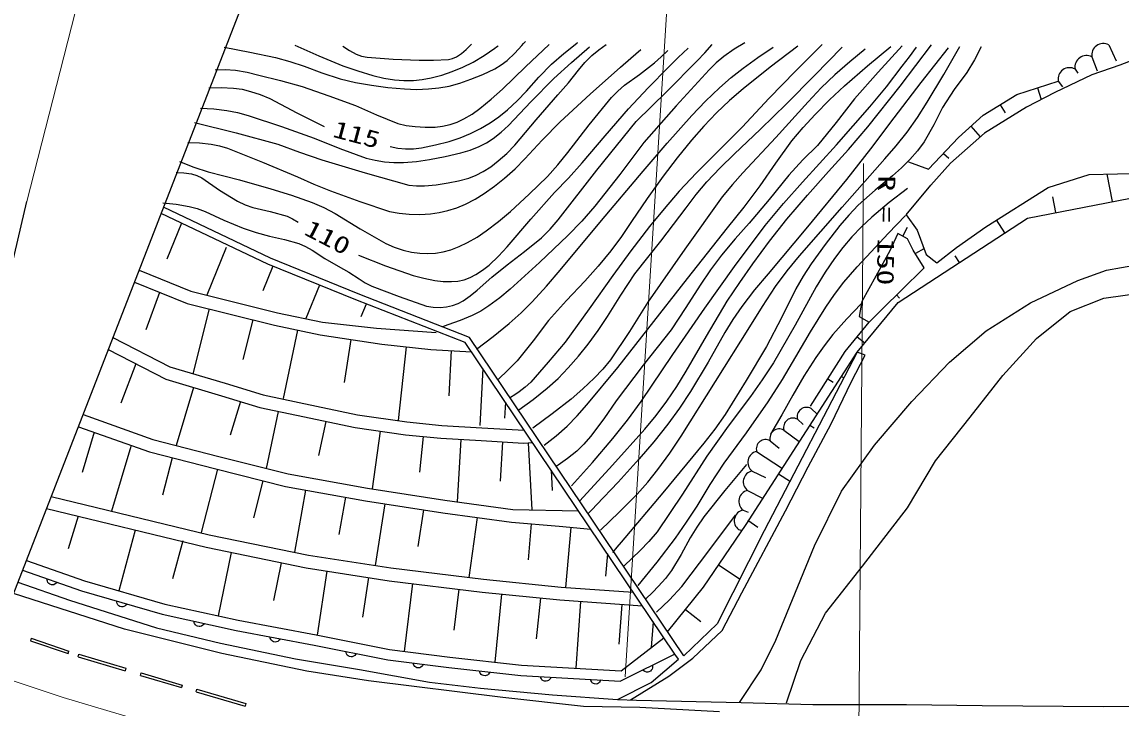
# Model space of a CAD drawing. Units: millimetres, scale not verified. Extents: x 40000 to 680000, y 20000 to 380000.
# Drawn here: x 226122 to 311112, y 267800 to 320851 of the extents above; entities that cross this region are included whole.
import ezdxf
from ezdxf.enums import TextEntityAlignment as Align

# ---------------------------------------------------------------- set-up
doc = ezdxf.new("R2010")
doc.units = ezdxf.units.MM
doc.header["$LTSCALE"] = 1000
doc.linetypes.add('CHAIN', pattern=[18.5, 12, -1.5, 3.5, -1.5])
for name, color, linetype, lineweight in [('M-BGD', 7, 'Continuous', 25), ('M-BMK', 2, 'CHAIN', 13), ('M-BMK-OTRS', 5, 'Continuous', 25), ('M-STR-HTXT', 7, 'Continuous', 13)]:
    doc.layers.add(name, color=color, linetype=linetype, lineweight=lineweight)
doc.styles.add('ＭＳ ゴシック', font='')
doc.styles.get('ＭＳ ゴシック').set_extended_font_data('MS Gothic')

msp = doc.modelspace()

# ---------------------------------------------------------------- linework, layer by layer
at = {"layer": 'M-BGD'}
for p, q in [((310161, 319075), (310736, 317842)), ((308860, 318143), (309257, 317061)), ((314085, 318700), (311009, 317517)), ((307558, 317212), (307778, 316897)), ((311009, 317517), (308853, 316754)), ((303053, 315254), (306257, 316281)), ((308853, 316754), (305986, 315387)), ((306257, 316281), (306586, 315829)), ((305986, 315387), (303804, 314256)), ((304655, 315767), (304949, 314850)), ((300464, 313651), (303053, 315254)), ((298533, 311926), (300464, 313651)), ((303804, 314256), (300543, 312258)), ((301759, 314452), (302149, 313822)), ((299499, 312788), (300224, 311977)), ((296232, 309461), (298533, 311926)), ((300543, 312258), (297914, 309944)), ((297383, 310693), (297785, 310317)), ((294671, 310036), (296232, 309461)), ((297914, 309944), (296415, 308235)), ((305485, 308063), (308640, 309044)), ((308640, 309044), (313952, 309175)), ((310457, 306964), (310045, 309078)), ((294494, 305933), (296415, 308235)), ((300647, 305012), (305485, 308063)), ((303886, 305684), (312648, 307391)), ((306076, 306111), (305841, 307319)), ((245145, 302122), (236890, 306053)), ((245332, 302586), (237072, 306520)), ((238463, 305305), (237336, 302520)), ((293871, 299159), (303886, 305684)), ((294494, 305933), (295335, 304750)), ((302131, 304541), (301481, 305539)), ((293863, 304487), (293232, 303146)), ((294599, 304092), (293863, 304487)), ((294231, 304289), (294600, 304978)), ((295335, 304750), (296045, 302883)), ((298385, 303408), (300647, 305012)), ((241901, 303420), (240411, 299738)), ((295046, 303198), (294599, 304092)), ((252132, 299829), (245332, 302586)), ((293232, 303146), (291075, 299228)), ((295887, 301831), (295046, 303198)), ((295243, 302961), (295878, 303323)), ((296045, 302883), (296860, 302225)), ((296860, 302225), (298385, 303408)), ((298623, 302255), (298288, 302769)), ((245511, 301959), (244741, 300054)), ((251947, 299365), (245145, 302122)), ((294099, 300095), (295887, 301831)), ((309995, 301654), (312320, 302081)), ((235181, 301654), (239184, 300045)), ((307765, 300847), (309995, 301654)), ((234819, 300722), (238892, 299087)), ((239184, 300045), (245884, 298370)), ((249121, 300498), (248076, 297914)), ((292706, 298728), (294099, 300095)), ((304113, 299139), (307765, 300847)), ((236757, 299944), (235705, 297043)), ((260403, 296056), (251947, 299365)), ((260731, 296464), (252132, 299829)), ((291075, 299228), (290865, 298071)), ((293757, 299740), (293993, 299501)), ((307173, 298450), (309774, 299490)), ((309774, 299490), (312896, 299924)), ((238892, 299087), (245661, 297395)), ((240584, 298664), (239332, 293655)), ((245884, 298370), (249360, 297648)), ((252732, 299037), (252327, 298038)), ((290709, 295324), (293871, 299159)), ((291628, 297650), (292706, 298728)), ((300685, 296971), (304113, 299139)), ((304572, 296369), (307173, 298450)), ((243968, 297818), (243199, 294740)), ((249360, 297648), (253527, 297166)), ((289787, 295362), (291628, 297650)), ((290865, 298071), (291628, 297650)), ((245661, 297395), (249182, 296663)), ((247422, 297029), (246323, 291743)), ((249182, 296663), (253939, 295931)), ((253527, 297166), (258147, 296846)), ((297839, 294551), (300685, 296971)), ((233160, 296453), (237568, 294180)), ((251561, 296297), (251049, 292971)), ((253939, 295931), (257735, 295520)), ((276610, 271961), (260403, 296056)), ((277301, 271830), (260731, 296464)), ((290707, 296506), (291294, 296034)), ((301970, 293508), (304572, 296369)), ((232798, 295520), (237245, 293233)), ((255837, 295726), (255218, 290021)), ((257735, 295520), (260878, 295350)), ((259306, 295435), (259118, 291954)), ((282120, 281985), (290709, 295324)), ((290709, 295324), (283513, 281512)), ((287105, 291155), (289787, 295362)), ((290245, 293003), (291328, 295092)), ((291328, 295092), (290709, 295324)), ((234931, 294423), (233761, 291374)), ((237568, 294180), (241834, 292909)), ((294945, 291515), (297839, 294551)), ((237245, 293233), (241544, 291952)), ((261755, 294046), (261517, 289641)), ((288446, 293259), (288840, 293007)), ((289490, 293443), (289671, 293326)), ((299456, 290299), (301970, 293508)), ((239395, 292593), (238056, 288098)), ((241834, 292909), (244767, 292007)), ((288697, 289776), (290245, 293003)), ((241544, 291952), (244517, 291038)), ((244767, 292007), (247559, 291422)), ((243031, 291495), (242232, 288898)), ((244517, 291038), (247353, 290443)), ((245935, 290740), (245011, 286332)), ((247559, 291422), (252055, 290468)), ((263508, 291439), (263442, 290210)), ((287149, 290961), (287614, 290536)), ((292051, 288120), (294945, 291515)), ((230842, 290487), (236242, 288563)), ((247353, 290443), (251881, 289483)), ((249617, 289963), (249056, 287317)), ((252055, 290468), (255888, 289927)), ((255888, 289927), (258592, 289656)), ((286095, 290129), (286530, 289723)), ((296768, 286918), (299456, 290299)), ((230480, 289555), (235975, 287599)), ((231701, 289120), (230777, 286025)), ((251881, 289483), (255768, 288934)), ((253825, 289208), (253196, 284757)), ((258592, 289656), (261680, 289475)), ((261680, 289475), (264952, 289293)), ((285041, 289298), (286221, 288408)), ((286917, 286449), (288697, 289776)), ((287053, 289680), (287386, 289464)), ((236242, 288563), (241354, 287254)), ((255768, 288934), (258513, 288659)), ((257141, 288797), (256865, 286046)), ((258513, 288659), (261623, 288476)), ((260068, 288568), (259784, 283748)), ((261623, 288476), (264916, 288293)), ((263269, 288385), (263100, 285342)), ((264916, 288293), (265599, 288331)), ((265257, 288312), (265545, 283133)), ((283987, 288466), (284673, 287905)), ((289489, 284562), (292051, 288120)), ((234528, 288031), (233033, 283025)), ((235975, 287599), (241108, 286284)), ((282932, 287634), (284944, 286318)), ((237728, 287154), (236990, 284248)), ((241354, 287254), (246705, 285905)), ((285176, 283044), (286917, 286449)), ((294600, 283276), (296768, 286918)), ((241235, 286263), (239990, 281364)), ((241108, 286284), (246495, 284927)), ((246705, 285905), (252853, 284810)), ((267035, 286197), (267122, 284629)), ((282584, 286125), (283629, 285622)), ((284615, 285917), (285544, 285316)), ((244741, 285372), (244013, 282506)), ((246495, 284927), (252688, 283824)), ((252853, 284810), (258814, 283880)), ((228379, 284149), (240599, 281199)), ((248043, 284651), (247186, 279841)), ((251140, 284100), (250628, 281225)), ((258814, 283880), (264079, 283164)), ((282236, 284616), (283396, 284036)), ((287402, 280339), (289489, 284562)), ((228017, 283217), (240367, 280226)), ((252688, 283824), (258669, 282891)), ((254183, 283591), (253440, 278824)), ((257174, 283124), (256733, 280301)), ((264079, 283164), (269147, 283057)), ((281782, 276702), (285176, 283044)), ((281888, 283107), (282274, 282952)), ((291132, 278767), (294600, 283276)), ((230461, 282625), (229702, 280106)), ((258669, 282891), (263971, 282170)), ((261320, 282530), (260690, 277897)), ((263971, 282170), (267662, 281873)), ((282255, 282314), (283034, 281798)), ((234880, 281555), (233608, 276862)), ((265505, 282035), (265262, 279269)), ((267662, 281873), (270105, 281632)), ((268571, 281767), (268165, 277124)), ((278831, 277149), (282120, 281985)), ((283513, 281512), (279876, 274316)), ((281539, 281598), (281810, 281521)), ((238551, 280718), (237755, 277780)), ((240599, 281199), (248281, 279616)), ((240367, 280226), (248104, 278631)), ((242301, 279827), (241291, 274929)), ((271397, 279711), (271247, 278000)), ((284417, 273050), (287402, 280339)), ((226460, 279209), (230957, 277629)), ((246170, 279030), (245566, 276103)), ((248281, 279616), (254654, 278638)), ((279972, 278871), (281650, 277759)), ((226170, 278463), (230726, 276863)), ((248104, 278631), (254518, 277647)), ((249707, 278385), (248948, 273438)), ((254654, 278638), (261823, 277758)), ((288271, 275126), (291132, 278767)), ((225808, 277531), (229793, 276151)), ((230957, 277629), (237158, 275835)), ((252914, 277893), (252446, 274838)), ((254518, 277647), (261712, 276765)), ((256316, 277426), (255673, 272178)), ((261823, 277758), (267805, 277150)), ((267805, 277150), (273391, 276747)), ((276047, 273693), (278831, 277149)), ((234050, 273905), (225464, 276646)), ((230726, 276863), (236961, 275059)), ((259913, 276985), (259527, 273832)), ((261712, 276765), (267719, 276154)), ((263214, 276612), (262678, 271346)), ((266217, 276307), (265897, 273158)), ((280277, 273802), (281782, 276702)), ((229793, 276151), (236530, 274000)), ((237158, 275835), (242847, 274588)), ((267719, 276154), (274099, 275693)), ((269314, 276039), (268941, 270878)), ((272504, 275808), (272283, 272743)), ((277439, 275421), (278611, 274478)), ((236961, 275059), (242687, 273804)), ((242847, 274588), (248879, 273452)), ((286363, 271484), (288271, 275126)), ((241568, 272026), (234050, 273905)), ((236530, 274000), (241471, 272824)), ((242687, 273804), (248726, 272667)), ((274923, 274455), (274780, 272471)), ((279876, 274316), (277301, 271830)), ((278010, 271647), (280277, 273802)), ((226832, 273191), (226776, 272999)), ((226776, 272999), (229698, 272013)), ((226832, 273191), (229754, 272206)), ((241471, 272824), (247275, 271608)), ((248879, 273452), (254541, 272320)), ((272458, 270681), (275747, 273216)), ((283282, 270741), (284417, 273050)), ((229698, 272013), (229754, 272206)), ((248146, 270659), (241568, 272026)), ((248726, 272667), (254413, 271530)), ((254541, 272320), (259213, 271736)), ((230466, 271760), (230520, 271953)), ((230466, 271760), (234094, 270680)), ((230520, 271953), (234147, 270872)), ((247275, 271608), (252217, 270785)), ((254413, 271530), (259119, 270941)), ((259213, 271736), (264755, 271111)), ((276610, 271961), (272414, 269883)), ((274767, 269765), (276884, 271569)), ((276140, 270252), (278010, 271647)), ((276884, 271569), (276610, 271961)), ((285236, 268189), (286363, 271484)), ((234147, 270872), (234094, 270680)), ((235291, 270323), (235338, 270518)), ((235291, 270323), (238465, 269378)), ((235338, 270518), (238513, 269572)), ((252930, 269890), (248146, 270659)), ((252217, 270785), (257629, 269804)), ((259119, 270941), (264688, 270314)), ((264688, 270314), (272414, 269883)), ((264755, 271111), (272458, 270681)), ((281611, 268229), (283282, 270741)), ((238513, 269572), (238465, 269378)), ((263310, 268608), (252930, 269890)), ((257629, 269804), (261590, 269334)), ((272178, 268471), (274767, 269765)), ((273189, 268430), (276140, 270252)), ((239594, 269050), (239636, 269246)), ((239594, 269050), (243385, 267949)), ((239636, 269246), (243428, 268144)), ((261590, 269334), (267158, 268824)), ((269547, 267925), (263310, 268608)), ((267158, 268824), (272178, 268471)), ((243428, 268144), (243385, 267949)), ((273904, 267840), (269547, 267925)), ((272178, 268471), (273644, 268411)), ((273644, 268411), (281730, 268226)), ((280054, 267498), (273904, 267840)), ((281730, 268226), (287290, 268064)), ((287290, 268064), (294518, 268064)), ((294518, 268064), (300380, 267994)), ((300380, 267994), (309772, 267925)), ((309772, 267925), (314885, 267970))]:
    msp.add_line(p, q, dxfattribs=at)
for points in [[(237009, 306868), (238041, 306759), (239055, 306590), (239678, 306427), (240292, 306203), (241743, 305529), (243219, 304910), (244234, 304572), (245270, 304290), (246418, 304027), (247539, 303708), (248058, 303489), (248553, 303214), (249552, 302560), (250578, 301961), (251393, 301502), (252185, 300986), (252661, 300682), (253168, 300430), (255280, 299616), (257396, 298864), (257916, 298792), (258457, 298778), (258943, 298823), (259425, 298928), (259846, 299081), (260240, 299289), (260787, 299672), (261312, 300115), (262460, 301119), (263634, 302066), (264985, 303093), (266302, 304171), (266961, 304836), (267586, 305551), (270579, 309383), (273612, 313167), (275999, 315481), (278345, 317839), (278918, 318466), (279486, 319097)], [(238938, 311532), (239853, 311501), (240756, 311410), (241386, 311277), (242013, 311082), (244734, 310003), (247429, 308869), (248698, 308301), (249987, 307789), (252251, 306958), (254534, 306184), (255291, 306058), (256070, 305990), (256885, 305973), (257706, 306017), (258390, 306109), (259063, 306260), (259748, 306483), (260424, 306767), (261158, 307144), (261871, 307580), (262674, 308150), (263445, 308771), (264250, 309501), (265015, 310275), (266355, 311724), (267737, 313132), (270050, 315264), (272412, 317359), (273192, 318044), (273973, 318729)], [(239456, 313087), (242683, 312278), (245896, 311411), (247589, 310773), (249302, 310192), (252656, 309184), (256039, 308233), (256641, 308173), (257246, 308174), (258153, 308256), (259072, 308401), (259883, 308562), (260672, 308779), (261235, 309001), (261775, 309279), (262374, 309661), (262951, 310101), (263609, 310689), (264227, 311321), (265876, 313291), (267565, 315216), (268382, 316147), (269163, 317129), (269650, 317713), (270185, 318260), (270725, 318699), (271296, 319103)], [(239917, 314181), (240948, 314128), (241969, 314016), (242797, 313845), (243623, 313612), (246181, 312769), (248709, 311873), (250712, 311071), (252736, 310327), (253432, 310156), (254151, 310042), (254887, 309984), (255634, 309987), (256636, 310073), (257640, 310220), (258851, 310441), (260057, 310722), (260786, 310949), (261488, 311229), (262043, 311512), (262569, 311849), (263173, 312323), (263748, 312852), (265472, 314683), (267241, 316474), (268606, 317720), (270000, 318931)], [(241068, 317146), (241847, 317164), (242631, 317121), (243536, 316965), (244434, 316750), (246122, 316334), (247792, 315860), (249863, 315152), (251922, 314384), (253544, 313668), (255193, 313007), (255842, 312855), (256516, 312760), (257291, 312714), (258065, 312728), (258651, 312792), (259234, 312918), (259771, 313105), (260297, 313353), (260927, 313727), (261531, 314155), (262415, 314880), (263270, 315658), (265063, 317391), (266891, 319103)], [(241759, 318902), (243741, 318528), (245719, 318093), (246836, 317792), (247936, 317434), (249321, 316911), (250721, 316446), (251916, 316183), (253138, 315975), (254413, 315794), (255694, 315672), (256624, 315641), (257555, 315671), (258351, 315751), (259148, 315892), (259992, 316127), (260823, 316420), (261766, 316799), (262690, 317235), (263182, 317532), (263639, 317879), (264228, 318430), (264788, 319037), (264915, 319181), (265049, 319334)], [(247229, 319046), (249065, 318233), (250933, 317472), (252089, 317062), (253266, 316708), (254093, 316513), (254932, 316377), (255658, 316322), (256386, 316329), (257081, 316395), (257769, 316522), (258581, 316738), (259386, 317016), (260208, 317357), (261003, 317752), (261856, 318264), (262687, 318832), (262817, 318925), (262947, 319017)], [(250942, 318988), (251440, 318643), (251967, 318350), (252374, 318206), (252811, 318117), (254828, 317981), (256833, 317905), (257950, 317894), (259092, 317943), (259423, 318024), (259731, 318162), (260115, 318418), (260476, 318733), (260676, 318930), (260874, 319132)], [(252151, 302808), (254245, 302006), (256363, 301258), (257197, 301031), (258060, 300858), (258691, 300786), (259328, 300773), (259833, 300818), (260321, 300922), (260779, 301086), (261226, 301311), (261745, 301650), (262237, 302046), (262964, 302740), (263646, 303475), (265464, 305600), (267305, 307662), (268397, 308784), (269453, 309956), (271210, 312059), (273017, 314129), (274547, 315761), (276129, 317360), (276876, 318098), (277626, 318833)], [(254604, 311211), (255192, 311091), (255784, 311031), (256401, 311050), (257028, 311130), (258107, 311346), (259165, 311619), (259999, 311891), (260812, 312219), (261581, 312607), (262320, 313047), (263008, 313527), (263661, 314054), (264424, 314762), (265145, 315512), (266084, 316574), (267070, 317598), (268022, 318419), (269024, 319202), (269056, 319227), (269096, 319257)], [(282020, 319241), (281185, 318738), (280389, 318188), (279807, 317692), (279257, 317143), (276706, 314362), (274201, 311543), (272343, 309055), (270432, 306596), (269412, 305456), (268342, 304349), (266132, 302251), (263886, 300200), (263078, 299525), (262227, 298892), (261604, 298499), (260944, 298154), (260016, 297765), (259052, 297427), (258842, 297357), (258632, 297288)], [(261280, 295561), (262558, 296522), (263806, 297536), (264713, 298347), (265587, 299209), (266686, 300411), (267741, 301654), (270924, 305494), (274157, 309305), (276017, 311482), (277933, 313631), (278972, 314716), (280053, 315758), (280953, 316547), (281892, 317290), (283038, 318109), (284215, 318903)], [(286115, 318990), (283982, 317359), (281882, 315679), (280842, 314775), (279835, 313820), (278839, 312782), (277887, 311703), (276776, 310338), (275706, 308928), (274457, 307195), (273252, 305420), (272475, 304270), (271649, 303154), (270673, 301962), (269651, 300808), (268229, 299304), (266848, 297755), (265651, 296190), (264404, 294658), (263700, 293935), (262970, 293237)], [(287994, 319116), (285932, 317057), (283906, 314948), (281804, 312728), (279657, 310547), (278283, 309179), (276946, 307762), (275770, 306414), (274640, 305027), (273206, 303155), (271814, 301238), (269991, 298657), (268114, 296104), (266822, 294544), (265470, 293008), (265033, 292600), (264558, 292240), (264242, 292031), (263912, 291823)], [(264553, 290847), (265664, 291665), (266738, 292531), (267574, 293294), (268370, 294102), (269164, 294996), (269918, 295937), (270677, 296986), (271390, 298074), (272426, 299738), (273517, 301376), (275518, 303905), (277474, 306475), (278256, 307499), (279084, 308482), (280118, 309577), (281204, 310639), (283244, 312560), (285248, 314531), (287397, 316719), (289541, 318911)], [(291326, 318738), (290138, 317780), (288987, 316775), (287929, 315756), (286907, 314687), (284410, 311918), (281870, 309191), (281054, 308285), (280279, 307334), (277381, 303270), (274515, 299181), (273098, 296928), (271636, 294716), (271036, 293994), (270382, 293302), (269502, 292471), (268583, 291687), (267118, 290545), (265618, 289444)], [(266508, 288125), (267419, 288841), (268289, 289601), (269064, 290392), (269804, 291233), (272189, 294145), (274523, 297088), (277598, 301011), (280679, 304941), (281958, 306542), (283195, 308187), (284407, 309938), (285667, 311653), (286538, 312697), (287456, 313703), (288571, 314828), (289727, 315908), (291497, 317449), (293300, 318947)], [(294193, 319005), (292331, 316972), (290512, 314897), (289096, 313085), (287632, 311308), (286503, 310178), (285419, 309007), (283915, 307129), (282364, 305289), (281273, 304069), (280227, 302809), (279372, 301676), (278561, 300500), (277464, 298760), (276318, 297055), (274171, 294318), (272072, 291545), (271106, 290151), (270096, 288799), (269577, 288209), (269017, 287662), (268320, 287103), (267582, 286588), (267499, 286532), (267408, 286470)], [(268624, 284981), (270238, 286783), (271813, 288631), (272935, 290051), (274016, 291515), (276450, 295141), (278933, 298733), (281233, 301942), (283582, 305114), (285005, 306804), (286480, 308462), (289111, 311361), (291696, 314299), (292963, 315841), (294191, 317431), (294743, 318167), (295298, 318913)], [(269255, 283830), (271793, 286571), (274293, 289361), (275163, 290417), (275990, 291517), (276758, 292660), (277481, 293845), (279049, 296566), (280667, 299252), (281622, 300716), (282633, 302154), (283928, 303891), (285276, 305597), (286860, 307459), (288489, 309283), (290036, 310999), (291537, 312753), (294021, 315900), (296463, 319080)], [(297738, 318845), (295619, 316164), (293548, 313446), (291741, 311039), (289882, 308662), (286876, 305007), (283814, 301378), (282777, 300132), (281782, 298843), (281097, 297851), (280463, 296826), (279173, 294537), (277829, 292276), (276969, 290998), (276059, 289754), (274979, 288387), (273852, 287058), (272227, 285267), (270558, 283519), (270231, 283181), (269898, 282837)], [(270871, 281563), (272300, 282936), (273683, 284348), (274507, 285270), (275291, 286240), (276223, 287514), (277107, 288823), (279752, 293047), (282404, 297285), (283376, 298859), (284403, 300406), (285296, 301607), (286237, 302773), (289542, 306519), (292844, 310271), (293724, 311280), (294564, 312334), (295368, 313467), (296130, 314644), (297407, 316784), (298643, 318954)], [(300305, 318934), (299770, 317926), (299183, 316950), (298216, 315617), (297299, 314248), (296624, 312902), (295899, 311588), (295363, 310889), (294774, 310221), (294133, 309569), (293439, 308951), (292088, 307838), (290780, 306682), (290056, 305924), (289369, 305116), (288234, 303647), (287150, 302144), (286536, 301196), (285974, 300218), (284868, 297981), (283704, 295765), (282125, 293115), (280490, 290488), (279702, 289372), (278859, 288283), (275677, 284442), (272457, 280621), (272119, 280227), (271775, 279825)], [(238304, 310064), (239401, 309633), (240516, 309261), (242945, 308640), (245365, 307958), (246966, 307454), (248555, 306890), (249458, 306493), (250344, 306037), (252277, 304855), (254249, 303718), (254910, 303437), (255604, 303209), (256231, 303062), (256880, 302973), (257493, 302948), (258104, 302984), (258695, 303082), (259283, 303242), (259941, 303488), (260578, 303792), (261315, 304215), (262030, 304695), (262976, 305423), (263887, 306200), (265340, 307526), (266750, 308895), (267558, 309803), (268329, 310759), (269993, 312895), (271714, 315006), (272190, 315502), (272706, 315953), (273880, 316797), (275028, 317696), (275552, 318161), (276075, 318643)], [(240583, 315770), (241535, 315786), (242479, 315743), (243139, 315645), (243791, 315487), (244545, 315236), (245287, 314926), (247379, 313828), (249493, 312764)], [(238039, 309219), (238645, 309194), (239235, 309110), (239637, 308981), (240030, 308791), (241403, 307856), (242792, 306983), (243369, 306717), (243980, 306502), (245320, 306194), (246625, 305832), (247051, 305616), (247470, 305378)], [(294591, 307979), (293190, 306885), (291831, 305749), (291036, 305010), (290283, 304229), (289593, 303417), (288948, 302564), (288223, 301492), (287543, 300379), (285914, 297412), (284239, 294485), (283368, 293170), (282446, 291886), (280744, 289603), (279094, 287288), (277190, 284339), (275232, 281417), (274605, 280682), (273933, 279986), (273311, 279389), (272677, 278803)], [(273765, 277272), (275235, 279090), (276659, 280946), (277519, 282162), (278329, 283412), (279350, 285085), (280420, 286724), (282142, 289075), (283823, 291472), (284922, 293201), (285973, 294967), (287094, 296890), (288274, 298796), (288950, 299776), (289679, 300727), (290702, 301916), (291778, 303074), (293112, 304482), (294442, 305889)], [(291025, 299054), (289908, 297891), (288831, 296683), (288146, 295815), (287502, 294902), (286595, 293466), (285737, 291995), (284875, 290484), (284017, 288975)], [(282157, 286621), (280485, 284626), (278857, 282590), (278296, 281789), (277784, 280955), (277091, 279680), (276344, 278434), (275877, 277817), (275355, 277228), (274872, 276733), (274370, 276239)], [(275192, 275201), (276184, 276178), (277137, 277202), (279240, 279947), (281286, 282720), (281292, 282728)], [(228825, 277530), (228764, 277454), (228693, 277397), (228592, 277339), (228494, 277323), (228396, 277327), (228279, 277368), (228199, 277426), (228132, 277500), (228088, 277609), (228068, 277699), (228070, 277796)], [(234228, 275850), (234171, 275771), (234103, 275709), (234006, 275646), (233908, 275624), (233810, 275623), (233691, 275658), (233608, 275711), (233537, 275781), (233487, 275887), (233462, 275976), (233459, 276072)], [(240215, 274346), (240164, 274263), (240100, 274197), (240007, 274128), (239911, 274100), (239813, 274092), (239692, 274119), (239606, 274166), (239530, 274232), (239473, 274335), (239443, 274421), (239433, 274517)], [(246100, 273162), (246051, 273077), (245990, 273009), (245899, 272937), (245803, 272906), (245706, 272896), (245584, 272919), (245497, 272964), (245419, 273027), (245359, 273128), (245326, 273214), (245314, 273310)], [(251962, 272020), (251912, 271936), (251850, 271869), (251758, 271798), (251663, 271768), (251565, 271759), (251443, 271783), (251357, 271829), (251280, 271893), (251221, 271995), (251189, 272081), (251177, 272177)], [(257163, 271186), (257120, 271099), (257062, 271027), (256976, 270949), (256883, 270913), (256786, 270896), (256663, 270912), (256573, 270951), (256492, 271010), (256425, 271107), (256387, 271190), (256369, 271285)], [(262301, 270583), (262259, 270495), (262202, 270423), (262117, 270344), (262024, 270306), (261928, 270289), (261804, 270303), (261714, 270341), (261632, 270399), (261564, 270495), (261525, 270578), (261506, 270672)], [(274870, 271099), (274882, 271003), (274874, 270912), (274845, 270799), (274787, 270717), (274716, 270650), (274604, 270595), (274508, 270578), (274408, 270582), (274299, 270627), (274221, 270675), (274153, 270744)], [(267019, 270184), (266982, 270094), (266929, 270019), (266848, 269935), (266758, 269892), (266663, 269869), (266539, 269876), (266446, 269909), (266361, 269962), (266288, 270054), (266245, 270135), (266220, 270228)], [(270882, 269968), (270844, 269878), (270792, 269803), (270711, 269719), (270621, 269676), (270525, 269653), (270402, 269660), (270309, 269694), (270224, 269746), (270151, 269839), (270108, 269919), (270083, 270013)]]:
    msp.add_lwpolyline(points, dxfattribs=at)
for centre, radius, start, end in [((309737, 318292), 890, 61.58415, 189.60523), ((308436, 317361), 890, 61.58415, 189.60523), ((307135, 316429), 890, 61.58415, 189.60523), ((286796, 290326), 727, 60.89298, 195.65325), ((285741, 289494), 727, 60.89298, 195.65325), ((284687, 288662), 727, 60.89298, 195.65325), ((283633, 287830), 727, 60.89298, 195.65325), ((283099, 286801), 850, 101.29956, 232.71121), ((282750, 285292), 850, 101.29956, 232.71121), ((282402, 283783), 850, 101.29956, 232.71121), ((282054, 282274), 850, 101.29956, 232.71121)]:
    msp.add_arc(centre, radius, start, end, dxfattribs=at)
at = {"layer": 'M-BMK'}
for p, q in [((223145, 270677), (229303, 268601)), ((229303, 268601), (236049, 266591))]:
    msp.add_line(p, q, dxfattribs=at)
at = {"layer": 'M-BMK-OTRS'}
for p, q in [((212874, 244243), (244175, 324802)), ((211752, 243696), (226486, 306981))]:
    msp.add_line(p, q, dxfattribs=at)
at = {"layer": 'M-STR-HTXT'}
for p, q in [((226486, 306981), (236041, 344284)), ((272763, 270214), (276143, 324143)), ((290800, 261138), (291187, 309915))]:
    msp.add_line(p, q, dxfattribs=at)

# ---------------------------------------------------------------- texts
at = {"layer": 'M-BGD', "style": 'ＭＳ ゴシック', "width": 1.35}
for s, rotation, p in [('115', 345.1, (249972, 311602)), ('110', 332.6, (247668, 304104))]:
    msp.add_text(s, height=1320, rotation=rotation, dxfattribs=at).set_placement(p, align=Align.BOTTOM_LEFT)
at = {"layer": 'M-STR-HTXT', "style": 'ＭＳ ゴシック', "width": 1.35}
msp.add_text('R = 150', height=1320, rotation=269.3, dxfattribs=at).set_placement((291948, 308989), align=Align.BOTTOM_LEFT)

doc.saveas('drawing.dxf')
